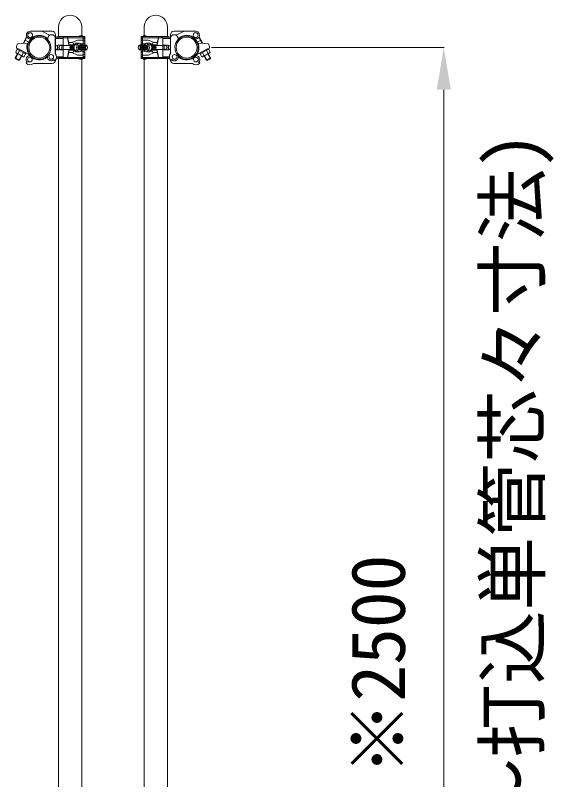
# Model space of a CAD drawing. Units: millimetres, scale not verified. Extents: x -30584 to 1616, y -23100 to 23100.
# Drawn here: x -13268 to -12145, y 19214 to 20807 of the extents above; entities that cross this region are included whole.
import ezdxf
from ezdxf.enums import TextEntityAlignment as Align

# ---------------------------------------------------------------- set-up
doc = ezdxf.new("R2010")
doc.units = ezdxf.units.MM
doc.header["$LTSCALE"] = 150
for name, color, linetype, lineweight in [('0-6_ﾎﾞﾙﾄ類', 2, 'Continuous', 18), ('0-B_寸法', 3, 'Continuous', 18), ('1-0_単管', 7, 'Continuous', 18), ('1-1_単管ｸﾗﾝﾌﾟ', 7, 'Continuous', 18)]:
    doc.layers.add(name, color=color, linetype=linetype, lineweight=lineweight)
doc.styles.add('ＭＳ ゴシック', font='')
doc.styles.get('ＭＳ ゴシック').set_extended_font_data('MS Gothic')

msp = doc.modelspace()

# ---------------------------------------------------------------- linework, layer by layer
at = {"layer": '0-6_ﾎﾞﾙﾄ類'}
for p, q in [((-13263.6, 20736.5), (-13262.6, 20738.3)), ((-13246.2, 20727.2), (-13263.6, 20736.5)), ((-13245.3, 20729), (-13262.6, 20738.3)), ((-13259.2, 20734.2), (-13262.6, 20727.9)), ((-12883, 20729), (-12865.7, 20738.3)), ((-12864.8, 20736.5), (-12882.1, 20727.2)), ((-12869.1, 20734.2), (-12865.7, 20727.9)), ((-12864.8, 20736.5), (-12865.7, 20738.3)), ((-13266, 20728.7), (-13251.4, 20720.9)), ((-13250.6, 20729.5), (-13253.9, 20723.3)), ((-13245.3, 20729), (-13246.2, 20727.2)), ((-12883, 20729), (-12882.1, 20727.2)), ((-12877.7, 20729.5), (-12874.4, 20723.3)), ((-12862.4, 20728.7), (-12876.9, 20720.9))]:
    msp.add_line(p, q, dxfattribs=at)
for points in [[(-13263.6, 20736.5), (-13266.9, 20730.2), (-13266, 20728.7)], [(-12864.8, 20736.5), (-12861.4, 20730.2), (-12862.4, 20728.7)], [(-13246.2, 20727.2), (-13249.6, 20721), (-13251.4, 20720.9)], [(-12882.1, 20727.2), (-12878.7, 20721), (-12876.9, 20720.9)]]:
    msp.add_lwpolyline(points, dxfattribs=at)
for centre, radius, start, end in [((-13263, 20732.2), 4.35, 207.478, 276.246), ((-12865.3, 20732.2), 4.35, 263.754, 332.522), ((-13250.9, 20739.3), 16.2, 224.274, 259.45), ((-13250.1, 20725.3), 4.35, 207.478, 276.246), ((-12878.2, 20725.3), 4.35, 263.754, 332.522), ((-12877.4, 20739.3), 16.2, 280.55, 315.726)]:
    msp.add_arc(centre, radius, start, end, dxfattribs=at)
at = {"layer": '0-B_寸法'}
for p, q in [((-12858.3, 20740), (-12373.2, 20740)), ((-12374.2, 20652), (-12374.2, 18328))]:
    msp.add_line(p, q, dxfattribs=at)
at = {"layer": '0-B_寸法', "color": 91}
msp.add_solid([(-12388.8, 20652), (-12374.2, 20740), (-12359.5, 20652)], dxfattribs=at)
at = {"layer": '1-0_単管'}
for p, q in [((-13177.8, 20763), (-13177.8, 20783)), ((-13129.2, 20783), (-13129.2, 20764.8)), ((-12999.1, 20783), (-12999.1, 20764.8)), ((-12950.5, 20763), (-12950.5, 20783)), ((-13177.8, 18344.5), (-13177.8, 20717)), ((-13129.2, 20715.2), (-13129.2, 18344.5)), ((-12950.5, 18266), (-12950.5, 20717))]:
    msp.add_line(p, q, dxfattribs=at)
msp.add_lwpolyline([(-12999.1, 20715.2), (-12999.1, 18264), (-12963.3, 18264)], dxfattribs=at)
for centre in [(-13153.5, 20783), (-12974.8, 20783)]:
    msp.add_arc(centre, 24.3, 0, 180, dxfattribs=at)
at = {"layer": '1-1_単管ｸﾗﾝﾌﾟ'}
for p, q in [((-13244.1, 20762.7), (-13251.6, 20748.7)), ((-13243.5, 20761.7), (-13250.4, 20748.8)), ((-13191, 20773.9), (-13236.7, 20773.9)), ((-13196.1, 20765.7), (-13211.2, 20773.8)), ((-13184.5, 20727.7), (-13184.5, 20762)), ((-13184, 20727), (-13184, 20766.9)), ((-13179, 20763), (-13123, 20763)), ((-13167, 20760.5), (-13167, 20763)), ((-13159, 20760.5), (-13159, 20763)), ((-13126, 20763), (-13126, 20745)), ((-13123, 20763), (-13123, 20745)), ((-13005.3, 20763), (-13005.3, 20745)), ((-12949.3, 20763), (-13005.3, 20763)), ((-13002.3, 20763), (-13002.3, 20745)), ((-12969.3, 20760.5), (-12969.3, 20763)), ((-12961.3, 20760.5), (-12961.3, 20763)), ((-12944.3, 20727), (-12944.3, 20766.9)), ((-12943.8, 20727.7), (-12943.8, 20762)), ((-12937.3, 20773.9), (-12891.6, 20773.9)), ((-12932.2, 20765.7), (-12917.1, 20773.8)), ((-12884.8, 20761.7), (-12877.9, 20748.8)), ((-12884.3, 20762.7), (-12876.7, 20748.7)), ((-13248.6, 20754.3), (-13247, 20755.3)), ((-13247.8, 20755.7), (-13239, 20751)), ((-13241.7, 20749.5), (-13240.3, 20749)), ((-13241.1, 20749.3), (-13236.4, 20757.9)), ((-13240.9, 20747.5), (-13235.2, 20758)), ((-13239.7, 20749.6), (-13239.8, 20751.4)), ((-13183.9, 20759), (-13168, 20759)), ((-13179, 20760.5), (-13123, 20760.5)), ((-13168, 20759), (-13168, 20721)), ((-13156.1, 20750.5), (-13159, 20760.5)), ((-13138, 20755.6), (-13150.1, 20750.5)), ((-13141.2, 20749), (-13134, 20749)), ((-13138, 20755.6), (-13127, 20755.6)), ((-13131.4, 20747.6), (-13127, 20747.6)), ((-13126, 20759.5), (-13123, 20759.5)), ((-13126, 20758.5), (-13123, 20758.5)), ((-12949.3, 20760.5), (-13005.3, 20760.5)), ((-13002.3, 20759.5), (-13005.3, 20759.5)), ((-13002.3, 20758.5), (-13005.3, 20758.5)), ((-12990.3, 20755.6), (-13001.3, 20755.6)), ((-12996.9, 20747.6), (-13001.3, 20747.6)), ((-12987.1, 20749), (-12994.4, 20749)), ((-12990.3, 20755.6), (-12978.2, 20750.5)), ((-12972.2, 20750.5), (-12969.3, 20760.5)), ((-12944.4, 20759), (-12960.3, 20759)), ((-12960.3, 20759), (-12960.3, 20721)), ((-12887.4, 20747.5), (-12893.1, 20758)), ((-12887.3, 20749.3), (-12891.9, 20757.9)), ((-12880.5, 20755.7), (-12889.3, 20751)), ((-12888.6, 20749.6), (-12888.5, 20751.4)), ((-12886.6, 20749.5), (-12888, 20749)), ((-12879.8, 20754.3), (-12881.3, 20755.3)), ((-13262.8, 20738.3), (-13264.1, 20737.1)), ((-13262.8, 20738.3), (-13239.3, 20725.8)), ((-13180, 20744.9), (-13180, 20735.1)), ((-13179, 20745), (-13168, 20745)), ((-13179, 20745), (-13179, 20735)), ((-13179, 20735), (-13168, 20735)), ((-13174.7, 20744), (-13145.4, 20744)), ((-13174.7, 20736), (-13145.4, 20736)), ((-13171, 20745), (-13171, 20735)), ((-13156.1, 20745.5), (-13144.7, 20745.5)), ((-13156.1, 20734.5), (-13144.7, 20734.5)), ((-13152.1, 20745), (-13145, 20745)), ((-13152.1, 20735), (-13145, 20735)), ((-13143.5, 20745.5), (-13138.5, 20745.5)), ((-13143.5, 20734.5), (-13138.5, 20734.5)), ((-13141.2, 20731), (-13134, 20731)), ((-13135.9, 20744), (-13121, 20744)), ((-13135.9, 20736), (-13121, 20736)), ((-13134.9, 20745), (-13120.1, 20745)), ((-13134.9, 20735), (-13120.1, 20735)), ((-13131.4, 20732.4), (-13127, 20732.4)), ((-13126, 20717), (-13126, 20735)), ((-13123, 20735), (-13123, 20717)), ((-13119.4, 20744.7), (-13120.1, 20745)), ((-13119.4, 20735.2), (-13120.1, 20735)), ((-13009, 20744.7), (-13008.2, 20745)), ((-13009, 20735.2), (-13008.2, 20735)), ((-12993.4, 20745), (-13008.2, 20745)), ((-12993.4, 20735), (-13008.2, 20735)), ((-12992.4, 20744), (-13007.4, 20744)), ((-12992.4, 20736), (-13007.4, 20736)), ((-13005.3, 20735), (-13005.3, 20717)), ((-13002.3, 20717), (-13002.3, 20735)), ((-12996.9, 20732.4), (-13001.3, 20732.4)), ((-12987.1, 20731), (-12994.4, 20731)), ((-12984.8, 20745.5), (-12989.8, 20745.5)), ((-12984.8, 20734.5), (-12989.8, 20734.5)), ((-12972.2, 20745.5), (-12983.6, 20745.5)), ((-12972.2, 20734.5), (-12983.6, 20734.5)), ((-12976.2, 20745), (-12983.4, 20745)), ((-12976.2, 20735), (-12983.4, 20735)), ((-12953.6, 20744), (-12982.9, 20744)), ((-12953.6, 20736), (-12982.9, 20736)), ((-12949.3, 20745), (-12960.3, 20745)), ((-12949.3, 20735), (-12960.3, 20735)), ((-12957.3, 20745), (-12957.3, 20735)), ((-12949.3, 20745), (-12949.3, 20735)), ((-12948.3, 20744.9), (-12948.3, 20735.1)), ((-12865.5, 20738.3), (-12889, 20725.8)), ((-12865.5, 20738.3), (-12864.2, 20737.1)), ((-13263.1, 20727.2), (-13267.8, 20718.4)), ((-13259, 20713.7), (-13267.8, 20718.4)), ((-13262.2, 20726.7), (-13267.6, 20716.6)), ((-13255.1, 20722.9), (-13260.5, 20712.9)), ((-13254.3, 20722.5), (-13259, 20713.7)), ((-13185.1, 20712.7), (-13187.2, 20714.8)), ((-13181.8, 20721), (-13168, 20721)), ((-13179, 20719.5), (-13123, 20719.5)), ((-13179, 20717), (-13123, 20717)), ((-13168, 20721), (-13169.6, 20719.5)), ((-13167, 20717), (-13167, 20719.5)), ((-13156.1, 20729.5), (-13159, 20719.5)), ((-13159, 20717), (-13159, 20719.5)), ((-13138, 20724.4), (-13150.1, 20729.5)), ((-13138, 20724.4), (-13127, 20724.4)), ((-13126, 20721.5), (-13123, 20721.5)), ((-13126, 20720.5), (-13123, 20720.5)), ((-13002.3, 20721.5), (-13005.3, 20721.5)), ((-13002.3, 20720.5), (-13005.3, 20720.5)), ((-12949.3, 20719.5), (-13005.3, 20719.5)), ((-12949.3, 20717), (-13005.3, 20717)), ((-12990.3, 20724.4), (-13001.3, 20724.4)), ((-12990.3, 20724.4), (-12978.2, 20729.5)), ((-12972.2, 20729.5), (-12969.3, 20719.5)), ((-12969.3, 20717), (-12969.3, 20719.5)), ((-12961.3, 20717), (-12961.3, 20719.5)), ((-12946.5, 20721), (-12960.3, 20721)), ((-12960.3, 20721), (-12958.8, 20719.5)), ((-12943.3, 20712.7), (-12941.1, 20714.8)), ((-12874, 20722.5), (-12869.4, 20713.7)), ((-12873.2, 20722.9), (-12867.8, 20712.9)), ((-12869.4, 20713.7), (-12860.5, 20718.4)), ((-12866.1, 20726.7), (-12860.7, 20716.6)), ((-12865.2, 20727.2), (-12860.5, 20718.4)), ((-13260.5, 20712.9), (-13259, 20713.7)), ((-13245.1, 20707.3), (-13242.9, 20709.4)), ((-13191, 20706.7), (-13230.1, 20706.7)), ((-12937.3, 20706.7), (-12898.2, 20706.7)), ((-12883.2, 20707.3), (-12885.4, 20709.4)), ((-12867.8, 20712.9), (-12869.4, 20713.7))]:
    msp.add_line(p, q, dxfattribs=at)
for points in [[(-13265.2, 20742.2), (-13263.2, 20747.7), (-13241.7, 20749.5)], [(-13159, 20760.5), (-13156.1, 20745.5), (-13156.1, 20750.5), (-13150.1, 20750.5)], [(-12969.3, 20760.5), (-12972.2, 20745.5), (-12972.2, 20750.5), (-12978.2, 20750.5)], [(-12863.1, 20742.2), (-12865.1, 20747.7), (-12886.6, 20749.5)], [(-13159, 20719.5), (-13156.1, 20734.5), (-13156.1, 20729.5), (-13150.1, 20729.5)], [(-12969.3, 20719.5), (-12972.2, 20734.5), (-12972.2, 20729.5), (-12978.2, 20729.5)], [(-13260.5, 20712.9), (-13267.6, 20716.6), (-13267.8, 20718.4)], [(-12867.8, 20712.9), (-12860.7, 20716.6), (-12860.5, 20718.4)]]:
    msp.add_lwpolyline(points, dxfattribs=at)
for centre, radius in [((-13236.7, 20765.9), 5), ((-13217.8, 20740), 21.8), ((-12910.5, 20740), 21.8), ((-12891.6, 20765.9), 5), ((-13237.3, 20715), 5), ((-13192.8, 20720.5), 5), ((-12935.5, 20720.5), 5), ((-12891, 20715), 5)]:
    msp.add_circle(centre, radius, dxfattribs=at)
for centre, radius, start, end in [((-13236.7, 20765.9), 8, 89.555, 294.53), ((-13217.8, 20740), 24.3, 158.23, 141.61), ((-13217.8, 20740), 25.8, 46.062, 136.061), ((-13191.9, 20758.9), 8, 22.798, 204.53), ((-13191, 20766.9), 7, 0, 90), ((-13179, 20758), 5, 90, 180), ((-13130.6, 20758.7), 6.25, 43.038, 136.962), ((-12997.8, 20758.7), 6.25, 43.038, 136.962), ((-12949.3, 20758), 5, 0, 90), ((-12937.3, 20766.9), 7, 90, 180), ((-12936.4, 20758.9), 8, 335.47, 157.202), ((-12910.5, 20740), 24.3, 38.39, 21.77), ((-12910.5, 20740), 25.8, 43.939, 133.938), ((-12891.6, 20765.9), 8, 245.47, 90.445), ((-13217.8, 20740), 25.8, 158.301, 221.08), ((-13179, 20758), 2.5, 90, 156.422), ((-13150.1, 20745.5), 5, 0, 90), ((-13135.6, 20740), 10.6, 121.891, 238.109), ((-13135.6, 20740), 9.6, 110.364, 249.636), ((-13130.6, 20740), 9.6, 110.364, 249.636), ((-13137.3, 20740), 9.6, 31.388, 69.636), ((-13127, 20751.6), 4, 270, 90), ((-13001.3, 20751.6), 4, 90, 270), ((-12991, 20740), 9.6, 110.364, 148.612), ((-12997.7, 20740), 9.6, 290.364, 69.636), ((-12992.7, 20740), 9.6, 290.364, 69.636), ((-12992.7, 20740), 10.6, 301.891, 58.109), ((-12978.2, 20745.5), 5, 90, 180), ((-12949.3, 20758), 2.5, 23.578, 90), ((-12910.5, 20740), 25.8, 318.92, 21.699), ((-13260.5, 20740.5), 5, 159.862, 224.13), ((-13179, 20740), 5, 90, 270), ((-13170.2, 20740), 6, 138.19, 221.81), ((-13170.2, 20740), 6, 123.557, 123.564), ((-13147.2, 20740), 7, 134.415, 225.585), ((-13145.2, 20740), 7, 134.415, 225.585), ((-13143.2, 20740), 7, 134.415, 225.585), ((-13150.1, 20734.5), 5, 270, 0), ((-13141.2, 20740), 7, 134.415, 225.585), ((-13130.6, 20740), 6.6, 130.749, 229.251), ((-13129.2, 20740), 7, 134.415, 225.585), ((-13127.2, 20740), 7, 134.415, 225.585), ((-13137.3, 20740), 9.6, 290.364, 328.612), ((-13125.2, 20740), 7, 134.415, 225.585), ((-13123.2, 20740), 7, 134.415, 225.585), ((-13121.2, 20740), 7, 134.415, 225.585), ((-13127, 20728.4), 4, 270, 90), ((-13119.2, 20740), 7, 134.415, 225.585), ((-13117.2, 20740), 7, 134.415, 225.585), ((-13115.2, 20740), 7, 134.415, 225.585), ((-13114.2, 20740), 7, 137.22, 222.78), ((-13123, 20740), 6, 307.592, 52.408), ((-13005.3, 20740), 6, 127.592, 232.408), ((-13014.1, 20740), 7, 317.22, 42.78), ((-13013.1, 20740), 7, 314.415, 45.585), ((-13011.1, 20740), 7, 314.415, 45.585), ((-13001.3, 20728.4), 4, 90, 270), ((-13009.1, 20740), 7, 314.415, 45.585), ((-13007.1, 20740), 7, 314.415, 45.585), ((-13005.1, 20740), 7, 314.415, 45.585), ((-12991, 20740), 9.6, 211.388, 249.636), ((-13003.1, 20740), 7, 314.415, 45.585), ((-13001.1, 20740), 7, 314.415, 45.585), ((-12999.1, 20740), 7, 314.415, 45.585), ((-12997.7, 20740), 6.6, 310.749, 49.251), ((-12978.2, 20734.5), 5, 180, 270), ((-12987.1, 20740), 7, 314.415, 45.585), ((-12985.1, 20740), 7, 314.415, 45.585), ((-12983.1, 20740), 7, 314.415, 45.585), ((-12981.1, 20740), 7, 314.415, 45.585), ((-12958.1, 20740), 6, 56.436, 56.443), ((-12958.1, 20740), 6, 303.538, 303.557), ((-12958.1, 20740), 6, 318.19, 41.81), ((-12949.3, 20740), 5, 270, 90), ((-12867.8, 20740.5), 5, 315.87, 20.138), ((-13237.3, 20715), 8, 71.788, 224.862), ((-13217.8, 20740), 25.8, 221.076, 311.075), ((-13192.8, 20720.5), 8, 161.788, 314.862), ((-13192.8, 20720.5), 11, 314.862, 40.876), ((-13179, 20722), 5, 231.658, 270), ((-13179, 20722), 2.5, 203.578, 270), ((-13130.6, 20721.3), 6.25, 223.038, 316.962), ((-12997.8, 20721.3), 6.25, 223.038, 316.962), ((-12949.3, 20722), 2.5, 270, 336.422), ((-12949.3, 20722), 5, 270, 308.342), ((-12935.5, 20720.5), 11, 139.124, 225.138), ((-12935.5, 20720.5), 8, 225.138, 18.212), ((-12910.5, 20740), 25.8, 228.925, 318.924), ((-12891, 20715), 8, 315.138, 108.212), ((-13237.3, 20715), 11, 224.862, 310.876), ((-13191, 20713.7), 7, 270, 0), ((-12937.3, 20713.7), 7, 180, 270), ((-12891, 20715), 11, 229.124, 315.138)]:
    msp.add_arc(centre, radius, start, end, dxfattribs=at)

# ---------------------------------------------------------------- texts
at = {"layer": '0-B_寸法', "style": 'ＭＳ ゴシック'}
for s, p in [('(プレコン～打込単管芯々寸法)', (-12141.2, 18414.8)), ('※2500', (-12421.5, 19223.1))]:
    msp.add_text(s, height=112.6, rotation=90, dxfattribs=at).set_placement(p, align=Align.BOTTOM_LEFT)

doc.saveas('drawing.dxf')
